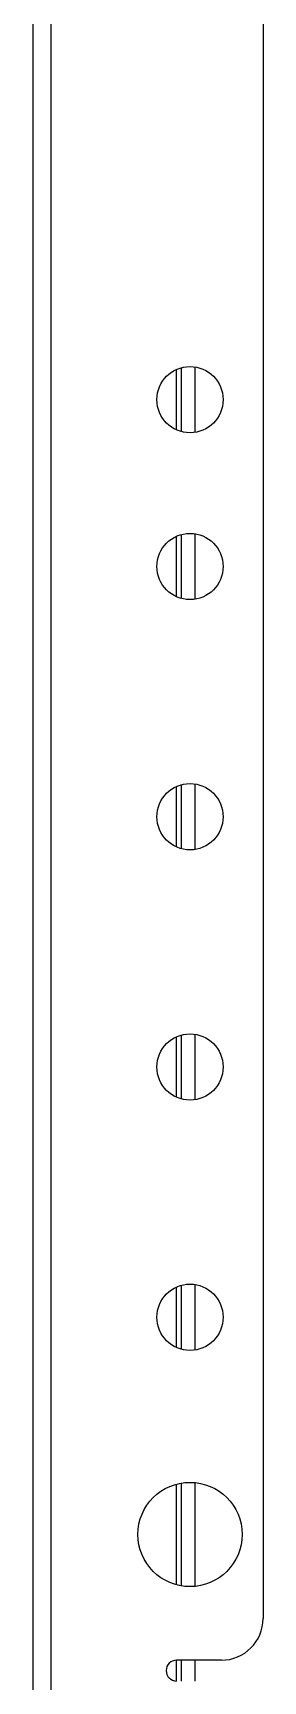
# Model space of a CAD drawing. Extents: x 8 to 102, y 11 to 162.
# Drawn here: x 29.88 to 31.26, y 131.19 to 141.07 of the extents above; entities that cross this region are included whole.
import ezdxf

# ---------------------------------------------------------------- set-up
doc = ezdxf.new("R2010")
doc.units = 0
doc.header["$MEASUREMENT"] = 0
doc.layers.add('TFR-TRI3', color=7, linetype='CONTINUOUS')

msp = doc.modelspace()

# ---------------------------------------------------------------- linework, layer by layer
at = {"layer": 'TFR-TRI3', "color": 30, "linetype": 'CONTINUOUS'}
for p, q in [((29.9861, 126.3465), (29.9861, 155.7862)), ((29.8776, 155.7737), (29.8776, 126.359)), ((31.2576, 150.5629), (31.2576, 131.5629)), ((30.7391, 138.6873), (30.7391, 139.0502)), ((30.7691, 138.6766), (30.7691, 139.0608)), ((30.8476, 139.065), (30.8476, 138.672)), ((30.7391, 137.687), (30.7391, 138.0499)), ((30.7691, 137.6769), (30.7691, 138.0606)), ((30.8476, 138.0652), (30.8476, 137.6722)), ((30.7391, 136.1874), (30.7391, 136.5503)), ((30.7691, 136.1767), (30.7691, 136.5604)), ((30.8476, 136.5651), (30.8476, 136.1721)), ((30.7391, 134.6873), (30.7391, 135.0501)), ((30.7691, 134.6766), (30.7691, 135.0608)), ((30.8476, 135.0649), (30.8476, 134.672)), ((30.7691, 133.1765), (30.7691, 133.5606)), ((30.8476, 133.5653), (30.8476, 133.1723)), ((30.7391, 133.1871), (30.7391, 133.55)), ((30.7691, 131.7583), (30.7691, 132.3748)), ((30.8476, 132.378), (30.8476, 131.7555)), ((30.7391, 131.7648), (30.7391, 132.3688)), ((30.7391, 131.188), (30.7391, 131.313)), ((31.0076, 131.3129), (30.7391, 131.3129)), ((30.7691, 131.188), (30.7691, 131.313)), ((30.8476, 131.313), (30.8476, 131.188))]:
    msp.add_line(p, q, dxfattribs=at)
for centre, radius in [((30.8196, 138.8684), 0.1985), ((30.8196, 137.8684), 0.1985), ((30.8196, 136.3684), 0.1985), ((30.8196, 134.8684), 0.1985), ((30.8196, 133.3684), 0.1985), ((30.8196, 132.0664), 0.3125)]:
    msp.add_circle(centre, radius, dxfattribs=at)
for centre, radius, start, end in [((31.0076, 131.5629), 0.25, 270, 0), ((30.7391, 131.2504), 0.0625, 90, 270)]:
    msp.add_arc(centre, radius, start, end, dxfattribs=at)

doc.saveas('drawing.dxf')
